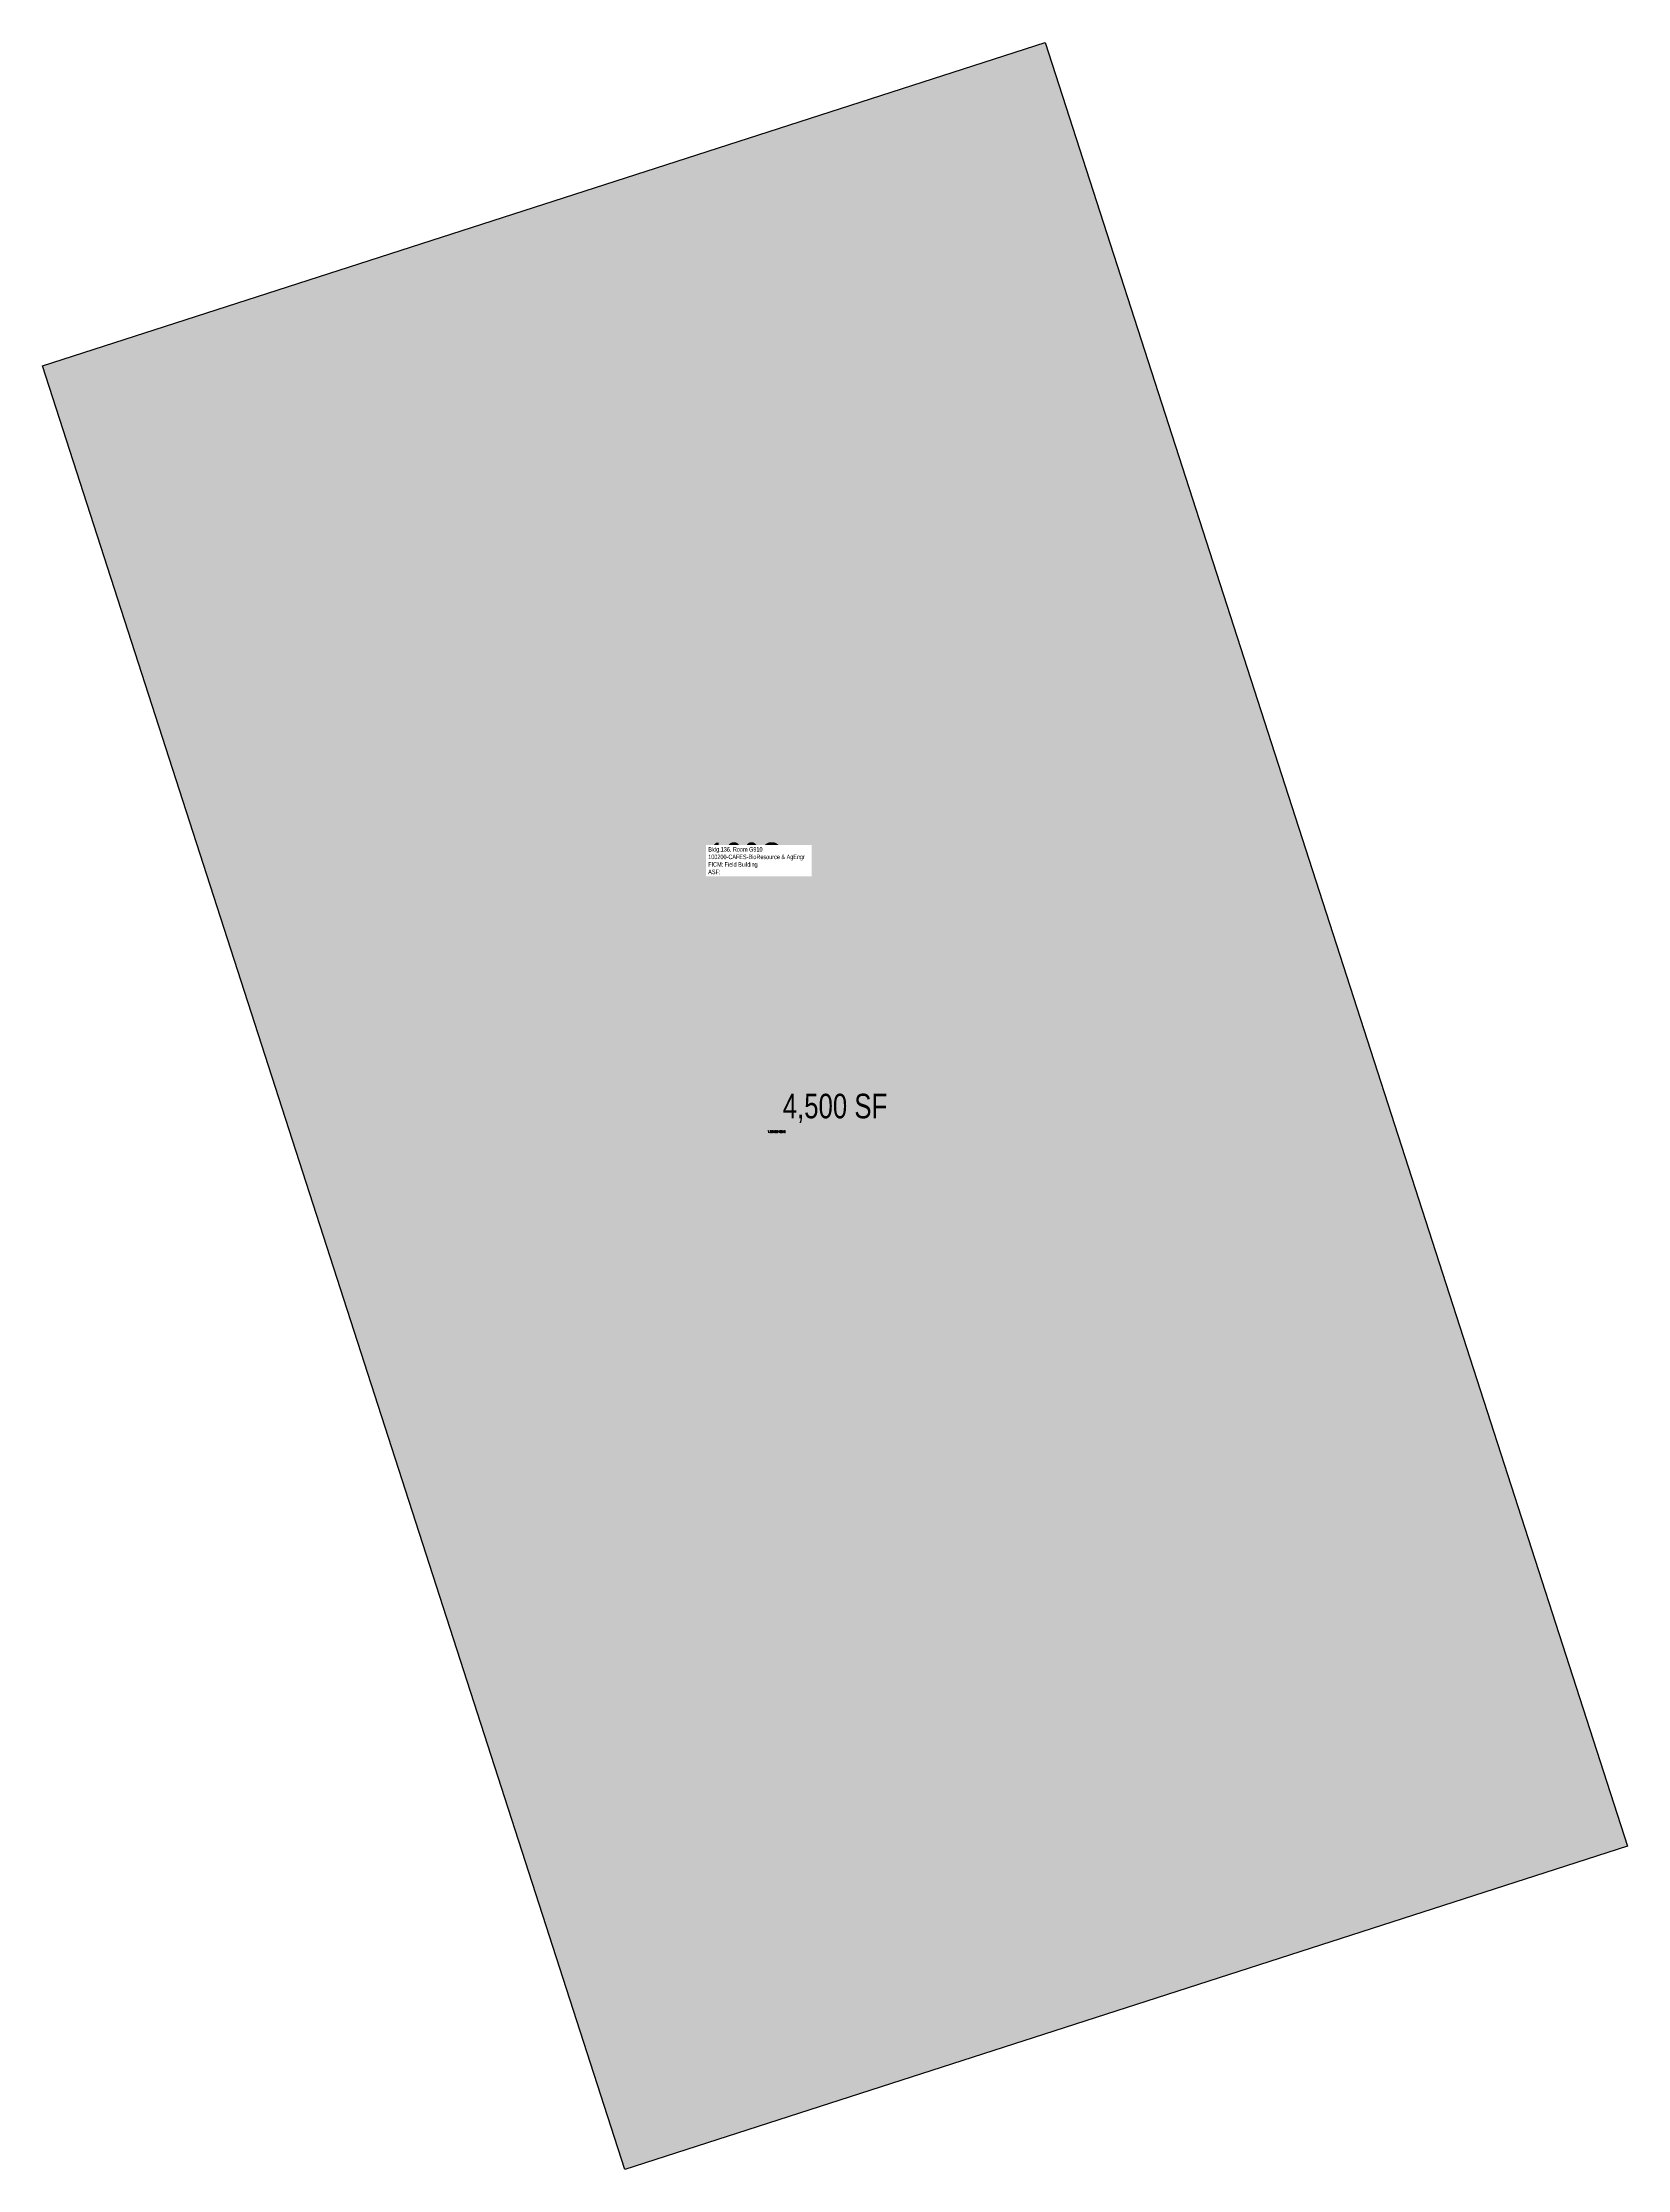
# Model space of a CAD drawing. Header units: inches. Extents: x -332 to 571, y 0 to 1212.
import ezdxf
from ezdxf.enums import TextEntityAlignment as Align

# ---------------------------------------------------------------- set-up
doc = ezdxf.new("R2010")
doc.units = ezdxf.units.IN
doc.header["$MEASUREMENT"] = 0
for name, color, linetype in [('A-IDEN-RNUM', 7, 'Continuous'), ('A-IDEN-SNUM', 4, 'Continuous'), ('A-IDEN-VNUM', 4, 'Continuous'), ('A-WALL', 5, 'Continuous'), ('AREA-TEXT', 3, 'Continuous'), ('Rooms-Category-Color', 7, 'Continuous'), ('Rooms-College-Color', 7, 'Continuous'), ('Rooms-Department-Color', 7, 'Continuous'), ('Rooms-Division-Color', 7, 'Continuous'), ('Rooms-Information', 7, 'Continuous')]:
    doc.layers.add(name, color=color, linetype=linetype)
doc.styles.add('AREA', font='arial.ttf', dxfattribs={"width": 0.75, "height": 5})
doc.styles.add('ID', font='ARIALN.TTF', dxfattribs={"width": 0.85, "height": 0.25})
doc.styles.add('ROOMSNUMBER', font='TXT.SHX', dxfattribs={"height": 1})

msp = doc.modelspace()

# ---------------------------------------------------------------- hatches: boundary and pattern name
at = {"layer": 'Rooms-Category-Color', "true_color": 0xfbafa2}
msp.add_hatch(color=21, dxfattribs=at).paths.add_polyline_path([(-331.6, 1027.8), (239.4, 1212.1), (571, 184.2), (0, 0)])
at = {"layer": 'Rooms-College-Color', "true_color": 0xadadad}
msp.add_hatch(color=253, dxfattribs=at).paths.add_polyline_path([(-331.6, 1027.8), (239.4, 1212.1), (571, 184.2), (0, 0)])
at = {"layer": 'Rooms-Department-Color', "true_color": 0xe3c5e1}
msp.add_hatch(color=254, dxfattribs=at).paths.add_polyline_path([(-331.6, 1027.8), (239.4, 1212.1), (571, 184.2), (0, 0)])
at = {"layer": 'Rooms-Division-Color', "true_color": 0xe3c5e1}
msp.add_hatch(color=254, dxfattribs=at).paths.add_polyline_path([(-331.6, 1027.8), (239.4, 1212.1), (571, 184.2), (0, 0)])

# ---------------------------------------------------------------- linework, layer by layer
at = {"layer": 'A-WALL'}
msp.add_lwpolyline([(-331.6, 1027.8), (239.4, 1212.1), (571, 184.2), (0, 0)], close=True, dxfattribs=at)

# ---------------------------------------------------------------- texts
at = {"layer": 'A-IDEN-RNUM', "style": 'ROOMSNUMBER'}
msp.add_text('0910-00', height=1.2, dxfattribs=at).set_placement((86.4, 591.4), align=Align.MIDDLE)
at = {"layer": 'A-IDEN-SNUM', "style": 'ROOMSNUMBER'}
msp.add_text('1360G91000', height=1.2, dxfattribs=at).set_placement((86.4, 591.4), align=Align.MIDDLE)
at = {"layer": 'A-IDEN-VNUM', "style": 'ID', "width": 0.85}
msp.add_text('136G', height=18, dxfattribs=at).set_placement((68.9, 747.1), align=Align.MIDDLE)
at = {"layer": 'AREA-TEXT', "style": 'AREA', "width": 0.75}
msp.add_text('4,500 SF', height=14, dxfattribs=at).set_placement((119.7, 606), align=Align.MIDDLE_CENTER)

# ---------------------------------------------------------------- next in the draw order: texts
at = {"layer": 'Rooms-Information', "insert": (47.5, 738.1), "char_height": 2.571, "width": 57.6, "attachment_point": 7, "style": 'ID', "bg_fill": 3, "box_fill_scale": 1.5, "bg_fill_color": 256, "bg_fill_true_color": 13158600, "bg_fill_transparency": 0}
msp.add_mtext('Bldg.136, Room G910^M^J100200-CAFES-BioResource & AgEngr^M^JFICM: Field Building^M^JASF: ', dxfattribs=at)

doc.saveas('drawing.dxf')
